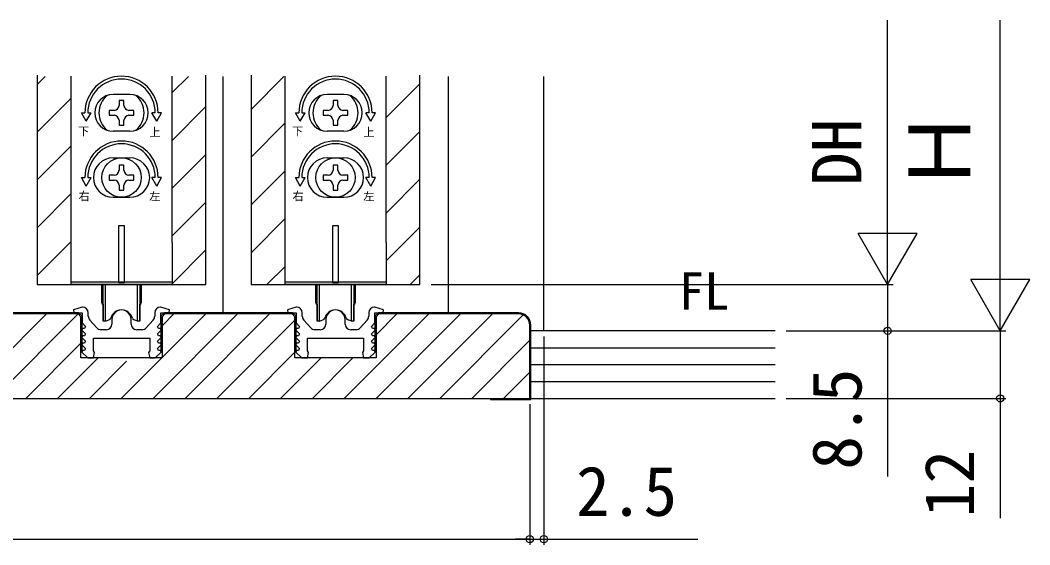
# Model space of a CAD drawing. Units: millimetres, scale not verified. Extents: x -525 to 525, y -783 to 779.
# Drawn here: x 158.4 to 337.7, y 129.6 to 222.7 of the extents above; entities that cross this region are included whole.
import ezdxf
from ezdxf.enums import TextEntityAlignment as Align

# ---------------------------------------------------------------- set-up
doc = ezdxf.new("R2010")
doc.units = ezdxf.units.MM
doc.header["$LTSCALE"] = 4
for name, color, linetype in [('0-2_USER1', 3, 'Continuous'), ('0-3_YKK_11', 7, 'Continuous'), ('0-5_YKK_12', 2, 'Continuous'), ('0-6_YKK_13', 4, 'Continuous'), ('0-8_YKK_D', 6, 'Continuous'), ('0-A_YSS_K', 3, 'Continuous'), ('0-B_YSS_KE', 3, 'Continuous')]:
    doc.layers.add(name, color=color, linetype=linetype)
doc.styles.add('ＭＳ ゴシック', font='')
doc.styles.get('ＭＳ ゴシック').set_extended_font_data('MS Gothic')

msp = doc.modelspace()

# ---------------------------------------------------------------- linework, layer by layer
at = {"layer": '0-3_YKK_11'}
for p, q in [((170.46, 170.178), (170.46, 170.794)), ((182.26, 170.794), (182.26, 170.178)), ((208.46, 170.178), (208.46, 170.794)), ((220.26, 170.794), (220.26, 170.178)), ((171.962, 168.125), (170.717, 169.509)), ((174.66, 169.594), (174.66, 168.794)), ((178.06, 168.794), (178.06, 169.594)), ((182.004, 169.509), (180.758, 168.125)), ((209.962, 168.125), (208.717, 169.509)), ((212.66, 169.594), (212.66, 168.794)), ((216.06, 168.794), (216.06, 169.594)), ((220.004, 169.509), (218.758, 168.125)), ((173.66, 167.794), (172.706, 167.794)), ((180.015, 167.794), (179.06, 167.794)), ((211.66, 167.794), (210.706, 167.794)), ((218.015, 167.794), (217.06, 167.794))]:
    msp.add_line(p, q, dxfattribs=at)
for points in [[(169.46, 171.794), (169.36, 171.794), (167.828, 171.302), (167.907, 170.794), (169.36, 170.794), (169.36, 168.993), (169.972, 168.382), (169.811, 167.994), (169.448, 167.994), (169.335, 167.719), (169.972, 167.082), (169.811, 166.694), (169.448, 166.694), (169.335, 166.419), (169.972, 165.782), (169.811, 165.394), (169.448, 165.394), (169.335, 165.119), (169.972, 164.482), (169.811, 164.094), (169.448, 164.094), (169.335, 163.82), (170.36, 162.794), (171.36, 162.794), (171.548, 163.757), (171.36, 164.036), (171.36, 166.294)], [(171.36, 166.294), (181.36, 166.294), (181.36, 164.036), (181.173, 163.757), (181.36, 162.794), (182.36, 162.794), (183.386, 163.82), (183.272, 164.094), (182.91, 164.094), (182.749, 164.482), (183.386, 165.119), (183.272, 165.394), (182.91, 165.394), (182.749, 165.782), (183.386, 166.419), (183.272, 166.694), (182.91, 166.694), (182.749, 167.082), (183.386, 167.719), (183.272, 167.994), (182.91, 167.994), (182.749, 168.382), (183.36, 168.993), (183.36, 170.794), (184.813, 170.794), (184.893, 171.302), (183.36, 171.794), (183.26, 171.794)], [(207.46, 171.794), (207.36, 171.794), (205.828, 171.302), (205.907, 170.794), (207.36, 170.794), (207.36, 168.993), (207.972, 168.382), (207.811, 167.994), (207.448, 167.994), (207.335, 167.719), (207.972, 167.082), (207.811, 166.694), (207.448, 166.694), (207.335, 166.419), (207.972, 165.782), (207.811, 165.394), (207.448, 165.394), (207.335, 165.119), (207.972, 164.482), (207.811, 164.094), (207.448, 164.094), (207.335, 163.82), (208.36, 162.794), (209.36, 162.794), (209.548, 163.757), (209.36, 164.036), (209.36, 166.294)], [(209.36, 166.294), (219.36, 166.294), (219.36, 164.036), (219.173, 163.757), (219.36, 162.794), (220.36, 162.794), (221.386, 163.82), (221.272, 164.094), (220.91, 164.094), (220.749, 164.482), (221.386, 165.119), (221.272, 165.394), (220.91, 165.394), (220.749, 165.782), (221.386, 166.419), (221.272, 166.694), (220.91, 166.694), (220.749, 167.082), (221.386, 167.719), (221.272, 167.994), (220.91, 167.994), (220.749, 168.382), (221.36, 168.993), (221.36, 170.794), (222.813, 170.794), (222.893, 171.302), (221.36, 171.794), (221.26, 171.794)]]:
    msp.add_lwpolyline(points, dxfattribs=at)
for centre, radius, start, end in [((169.46, 170.794), 1, 0.00001, 89.99999), ((176.36, 169.594), 1.7, 359.99999, 180.00001), ((183.26, 170.794), 1, 90.00001, 179.99999), ((207.46, 170.794), 1, 0.00001, 89.99999), ((214.36, 169.594), 1.7, 359.99999, 180.00001), ((221.26, 170.794), 1, 90.00001, 179.99999), ((171.46, 170.178), 1, 180.00001, 221.98721), ((173.66, 168.794), 1, 270.00001, 359.99999), ((179.06, 168.794), 1, 180.00001, 269.99999), ((181.26, 170.178), 1, 318.01279, 359.99999), ((209.46, 170.178), 1, 180.00001, 221.98721), ((211.66, 168.794), 1, 270.00001, 359.99999), ((217.06, 168.794), 1, 180.00001, 269.99999), ((219.26, 170.178), 1, 318.01279, 359.99999), ((172.706, 168.794), 1, 221.98723, 270.00001), ((180.015, 168.794), 1, 269.99999, 318.01277), ((210.706, 168.794), 1, 221.98723, 270.00001), ((218.015, 168.794), 1, 269.99999, 318.01277)]:
    msp.add_arc(centre, radius, start, end, dxfattribs=at)
at = {"layer": '0-5_YKK_12'}
for p, q in [((161.36, 212.963), (161.36, 175.797)), ((161.36, 211.346), (162.777, 212.763)), ((185.36, 209.89), (188.233, 212.763)), ((194.36, 212.763), (194.36, 170.597)), ((199.36, 212.963), (199.36, 175.797)), ((199.36, 206.92), (205.204, 212.763)), ((234.36, 212.763), (234.36, 170.597)), ((251.36, 167.594), (251.36, 212.763)), ((223.36, 205.464), (229.36, 211.464)), ((161.36, 202.861), (167.36, 208.861)), ((185.36, 201.405), (191.36, 207.405)), ((199.36, 198.435), (205.36, 204.435)), ((223.36, 196.979), (229.36, 202.979)), ((161.36, 194.376), (167.36, 200.376)), ((185.36, 192.92), (191.36, 198.92)), ((199.36, 189.949), (205.36, 195.949)), ((223.36, 188.493), (229.36, 194.493)), ((161.36, 185.89), (167.36, 191.89)), ((185.36, 184.435), (191.36, 190.435)), ((199.36, 181.464), (205.36, 187.464)), ((223.36, 180.008), (229.36, 186.008)), ((161.36, 177.405), (167.36, 183.405)), ((185.36, 175.949), (191.36, 181.949)), ((202.179, 175.797), (205.36, 178.979)), ((227.635, 175.797), (229.36, 177.523))]:
    msp.add_line(p, q, dxfattribs=at)
for points in [[(161.36, 175.797), (191.36, 175.797), (191.36, 212.963)], [(199.36, 175.797), (229.36, 175.797), (229.36, 212.963)]]:
    msp.add_lwpolyline(points, dxfattribs=at)
at = {"layer": '0-6_YKK_13'}
for p, q in [((167.36, 212.797), (167.36, 183.297)), ((185.36, 183.297), (185.36, 212.797)), ((205.36, 212.797), (205.36, 183.297)), ((223.36, 183.297), (223.36, 212.797)), ((177.86, 209.547), (174.86, 209.547)), ((175.92, 208.497), (175.92, 207.617)), ((176.8, 208.497), (175.92, 208.497)), ((176.8, 207.617), (176.8, 208.497)), ((215.86, 209.547), (212.86, 209.547)), ((213.92, 208.497), (213.92, 207.617)), ((214.8, 208.497), (213.92, 208.497)), ((214.8, 207.617), (214.8, 208.497)), ((169.244, 206.297), (169.86, 206.297)), ((170.11, 204.797), (169.244, 206.297)), ((170.11, 204.797), (170.976, 206.297)), ((170.36, 206.297), (170.976, 206.297)), ((175.04, 206.737), (174.16, 206.737)), ((174.16, 206.737), (174.16, 205.857)), ((178.56, 206.737), (177.68, 206.737)), ((178.56, 205.857), (178.56, 206.737)), ((182.36, 206.297), (181.744, 206.297)), ((182.61, 204.797), (181.744, 206.297)), ((207.244, 206.297), (207.86, 206.297)), ((208.11, 204.797), (207.244, 206.297)), ((208.11, 204.797), (208.976, 206.297)), ((208.36, 206.297), (208.976, 206.297)), ((213.04, 206.737), (212.16, 206.737)), ((212.16, 206.737), (212.16, 205.857)), ((216.56, 206.737), (215.68, 206.737)), ((216.56, 205.857), (216.56, 206.737)), ((220.36, 206.297), (219.744, 206.297)), ((220.61, 204.797), (219.744, 206.297)), ((174.16, 205.857), (175.04, 205.857)), ((175.92, 204.977), (175.92, 204.097)), ((176.8, 204.097), (176.8, 204.977)), ((177.68, 205.857), (178.56, 205.857)), ((212.16, 205.857), (213.04, 205.857)), ((213.92, 204.977), (213.92, 204.097)), ((214.8, 204.097), (214.8, 204.977)), ((215.68, 205.857), (216.56, 205.857)), ((177.86, 203.047), (174.86, 203.047)), ((175.92, 204.097), (176.8, 204.097)), ((215.86, 203.047), (212.86, 203.047)), ((213.92, 204.097), (214.8, 204.097)), ((174.86, 198.297), (177.86, 198.297)), ((212.86, 198.297), (215.86, 198.297)), ((175.92, 196.997), (175.92, 196.117)), ((176.8, 196.997), (175.92, 196.997)), ((176.8, 196.117), (176.8, 196.997)), ((213.92, 196.997), (213.92, 196.117)), ((214.8, 196.997), (213.92, 196.997)), ((214.8, 196.117), (214.8, 196.997)), ((169.244, 194.797), (169.86, 194.797)), ((170.11, 193.297), (169.244, 194.797)), ((170.11, 193.297), (170.976, 194.797)), ((170.36, 194.797), (170.976, 194.797)), ((175.04, 195.237), (174.16, 195.237)), ((174.16, 195.237), (174.16, 194.357)), ((174.16, 194.357), (175.04, 194.357)), ((178.56, 195.237), (177.68, 195.237)), ((177.68, 194.357), (178.56, 194.357)), ((178.56, 194.357), (178.56, 195.237)), ((182.61, 193.297), (181.744, 194.797)), ((182.36, 194.797), (181.744, 194.797)), ((182.61, 193.297), (183.476, 194.797)), ((183.476, 194.797), (182.86, 194.797)), ((207.244, 194.797), (207.86, 194.797)), ((208.11, 193.297), (207.244, 194.797)), ((208.11, 193.297), (208.976, 194.797)), ((208.36, 194.797), (208.976, 194.797)), ((213.04, 195.237), (212.16, 195.237)), ((212.16, 195.237), (212.16, 194.357)), ((212.16, 194.357), (213.04, 194.357)), ((216.56, 195.237), (215.68, 195.237)), ((215.68, 194.357), (216.56, 194.357)), ((216.56, 194.357), (216.56, 195.237)), ((220.61, 193.297), (219.744, 194.797)), ((220.36, 194.797), (219.744, 194.797)), ((220.61, 193.297), (221.476, 194.797)), ((221.476, 194.797), (220.86, 194.797)), ((175.92, 193.477), (175.92, 192.597)), ((175.92, 192.597), (176.8, 192.597)), ((176.8, 192.597), (176.8, 193.477)), ((213.92, 193.477), (213.92, 192.597)), ((213.92, 192.597), (214.8, 192.597)), ((214.8, 192.597), (214.8, 193.477)), ((174.86, 191.297), (177.86, 191.297)), ((212.86, 191.297), (215.86, 191.297)), ((175.86, 186.297), (176.86, 186.297)), ((175.86, 176.097), (175.86, 186.297)), ((176.86, 186.297), (176.86, 176.097)), ((213.86, 186.297), (214.86, 186.297)), ((213.86, 176.097), (213.86, 186.297)), ((214.86, 186.297), (214.86, 176.097)), ((167.36, 183.297), (167.36, 175.797)), ((205.36, 183.297), (205.36, 175.797)), ((167.36, 176.297), (185.36, 176.297)), ((172.86, 172.549), (172.86, 175.797)), ((173.11, 169.297), (173.11, 175.797)), ((173.51, 169.297), (173.51, 175.797)), ((176.86, 176.097), (175.86, 176.097)), ((179.21, 169.297), (179.21, 175.797)), ((179.86, 175.797), (179.86, 172.549)), ((205.36, 176.297), (223.36, 176.297)), ((210.86, 172.549), (210.86, 175.797)), ((211.11, 169.297), (211.11, 175.797)), ((211.51, 169.297), (211.51, 175.797)), ((214.86, 176.097), (213.86, 176.097)), ((217.21, 169.297), (217.21, 175.797)), ((217.86, 175.797), (217.86, 172.549)), ((173.108, 172.253), (173.11, 172.253)), ((173.11, 172.297), (173.11, 169.297)), ((179.61, 169.297), (179.61, 172.297)), ((179.61, 172.253), (179.612, 172.253)), ((211.108, 172.253), (211.11, 172.253)), ((211.11, 172.297), (211.11, 169.297)), ((217.61, 169.297), (217.61, 172.297)), ((217.61, 172.253), (217.612, 172.253)), ((173.51, 169.297), (173.11, 169.297)), ((173.51, 169.297), (174.13, 169.523)), ((179.21, 169.297), (178.591, 169.523)), ((211.51, 169.297), (211.11, 169.297)), ((211.51, 169.297), (212.13, 169.523)), ((217.21, 169.297), (216.591, 169.523))]:
    msp.add_line(p, q, dxfattribs=at)
for points in [[(182.61, 204.797), (183.476, 206.297), (182.86, 206.297)], [(220.61, 204.797), (221.476, 206.297), (220.86, 206.297)], [(185.36, 183.297), (185.36, 175.797), (167.36, 175.797)], [(223.36, 183.297), (223.36, 175.797), (205.36, 175.797)], [(179.61, 175.797), (179.61, 169.297), (179.21, 169.297)], [(217.61, 175.797), (217.61, 169.297), (217.21, 169.297)]]:
    msp.add_lwpolyline(points, dxfattribs=at)
for centre in [(176.36, 194.797), (214.36, 194.797)]:
    msp.add_circle(centre, 3.5, dxfattribs=at)
for centre, radius, start, end in [((176.36, 206.297), 6.5, 0, 180), ((176.36, 206.297), 6, 0, 180), ((214.36, 206.297), 6.5, 0, 180), ((214.36, 206.297), 6, 0, 180), ((174.86, 206.297), 3.25, 90, 270), ((176.36, 206.297), 4, 129.83844, 230.16156), ((177.86, 206.297), 3.25, 270, 90), ((176.36, 206.297), 4, 309.83844, 50.16156), ((212.86, 206.297), 3.25, 90, 270), ((214.36, 206.297), 4, 129.83844, 230.16156), ((215.86, 206.297), 3.25, 270, 90), ((214.36, 206.297), 4, 309.83844, 50.16156), ((175.04, 207.617), 0.88, 270, 0), ((177.68, 207.617), 0.88, 180, 270), ((213.04, 207.617), 0.88, 270, 0), ((215.68, 207.617), 0.88, 180, 270), ((175.04, 204.977), 0.88, 0, 90), ((177.68, 204.977), 0.88, 90, 180), ((213.04, 204.977), 0.88, 0, 90), ((215.68, 204.977), 0.88, 90, 180), ((176.36, 194.797), 6.5, 0, 180), ((214.36, 194.797), 6.5, 0, 180), ((176.36, 194.797), 6, 0, 180), ((214.36, 194.797), 6, 0, 180), ((174.86, 194.797), 3.5, 90, 270), ((177.86, 194.797), 3.5, 270, 90), ((212.86, 194.797), 3.5, 90, 270), ((215.86, 194.797), 3.5, 270, 90), ((175.04, 196.117), 0.88, 270, 0), ((177.68, 196.117), 0.88, 180, 270), ((213.04, 196.117), 0.88, 270, 0), ((215.68, 196.117), 0.88, 180, 270), ((175.04, 193.477), 0.88, 0, 90), ((177.68, 193.477), 0.88, 90, 180), ((213.04, 193.477), 0.88, 0, 90), ((215.68, 193.477), 0.88, 90, 180), ((173.16, 172.549), 0.3, 180, 260), ((179.56, 172.549), 0.3, 280, 0), ((211.16, 172.549), 0.3, 180, 260), ((217.56, 172.549), 0.3, 280, 0), ((176.36, 169.297), 2, 16.15012, 163.84988), ((214.36, 169.297), 2, 16.15012, 163.84988), ((173.959, 169.993), 0.5, 290, 343.84988), ((178.762, 169.993), 0.5, 196.15012, 250), ((211.959, 169.993), 0.5, 290, 343.84988), ((216.762, 169.993), 0.5, 196.15012, 250)]:
    msp.add_arc(centre, radius, start, end, dxfattribs=at)
at = {"layer": '0-8_YKK_D'}
for p, q in [((312.41, 186.297), (312.41, 222.748)), ((332.41, 178.097), (332.41, 222.748)), ((312.41, 175.797), (312.41, 193.984)), ((312.41, 175.797), (307.16, 184.89)), ((317.66, 184.89), (307.16, 184.89)), ((312.41, 175.797), (317.66, 184.89)), ((332.41, 167.597), (332.41, 185.784)), ((231.36, 175.797), (313.41, 175.797)), ((282.91, 175.797), (313.41, 175.797)), ((332.41, 167.597), (327.16, 176.69)), ((337.66, 176.69), (327.16, 176.69)), ((332.41, 167.597), (337.66, 176.69)), ((294.41, 167.597), (333.41, 167.597)), ((294.41, 167.597), (313.41, 167.597)), ((294.41, 167.597), (333.41, 167.597)), ((251.36, 166.594), (251.36, 129.597)), ((248.86, 154.597), (248.86, 129.597)), ((248.86, 154.597), (248.86, 129.597)), ((294.41, 155.597), (333.41, 155.597)), ((43.86, 130.597), (248.86, 130.597)), ((248.86, 130.597), (246.31, 130.597)), ((248.86, 130.597), (251.36, 130.597)), ((251.36, 130.597), (278.688, 130.597))]:
    msp.add_line(p, q, dxfattribs=at)
for points in [[(312.41, 175.797), (312.41, 167.597), (312.41, 141.752)], [(332.41, 167.597), (332.41, 155.597), (332.41, 134.32)]]:
    msp.add_lwpolyline(points, dxfattribs=at)
for centre in [(312.41, 167.597), (332.41, 155.597), (248.86, 130.597), (248.86, 130.597), (251.36, 130.597)]:
    msp.add_circle(centre, 0.637, dxfattribs=at)
at = {"layer": '0-A_YSS_K'}
for p, q in [((148.038, 155.597), (163.038, 170.597)), ((153.695, 155.597), (168.677, 170.58)), ((181.979, 155.597), (196.979, 170.597)), ((183.56, 168.492), (185.665, 170.597)), ((183.56, 162.836), (191.322, 170.597)), ((187.636, 155.597), (202.636, 170.597)), ((215.92, 155.597), (230.92, 170.597)), ((221.56, 166.894), (225.263, 170.597)), ((221.577, 155.597), (236.577, 170.597)), ((227.234, 155.597), (242.234, 170.597)), ((232.89, 155.597), (247.704, 170.411)), ((193.292, 155.597), (207.16, 169.465)), ((292.41, 167.597), (248.86, 167.597)), ((159.351, 155.597), (169.16, 165.406)), ((238.547, 155.597), (248.86, 165.91)), ((198.949, 155.597), (207.16, 163.808)), ((248.86, 164.597), (292.41, 164.597)), ((165.008, 155.597), (172.208, 162.797)), ((170.665, 155.597), (177.265, 162.197)), ((176.322, 155.597), (183.522, 162.797)), ((204.606, 155.597), (211.806, 162.797)), ((210.263, 155.597), (217.463, 162.797)), ((248.86, 161.597), (292.41, 161.597)), ((244.204, 155.597), (248.86, 160.253)), ((248.86, 158.597), (292.41, 158.597)), ((21.439, 155.597), (292.41, 155.597))]:
    msp.add_line(p, q, dxfattribs=at)
at = {"layer": '0-B_YSS_KE'}
msp.add_line((248.86, 155.597), (248.86, 168.597), dxfattribs=at)
for points in [[(169.16, 163.897), (169.36, 163.897), (169.36, 170.18), (168.743, 170.797), (145.977, 170.797), (145.36, 170.18), (145.36, 163.897), (145.56, 163.897)], [(246.86, 170.597), (222.06, 170.597), (221.56, 170.097), (221.56, 163.897), (221.56, 162.797), (207.16, 162.797), (207.16, 163.897), (207.16, 170.097), (206.66, 170.597), (184.06, 170.597), (183.56, 170.097), (183.56, 163.897), (183.56, 162.797), (169.16, 162.797), (169.16, 163.897), (169.16, 170.097), (168.66, 170.597), (146.06, 170.597)], [(207.16, 163.897), (207.36, 163.897), (207.36, 170.18), (206.743, 170.797), (183.977, 170.797), (183.36, 170.18), (183.36, 163.897), (183.56, 163.897)], [(246.86, 170.797), (221.977, 170.797), (221.36, 170.18), (221.36, 163.897), (221.56, 163.897)], [(43.86, 168.597), (43.86, 155.597), (50.86, 155.597), (241.86, 155.597), (248.86, 155.597)], [(241.86, 155.597), (241.86, 155.397), (249.06, 155.397), (249.06, 168.597)]]:
    msp.add_lwpolyline(points, dxfattribs=at)
for radius in [2.2, 2]:
    msp.add_arc((246.86, 168.597), radius, 0, 90, dxfattribs=at)

# ---------------------------------------------------------------- texts
at = {"layer": '0-2_USER1', "style": 'ＭＳ ゴシック'}
msp.add_text('FL', height=6.598, dxfattribs=at).set_placement((275.337, 169.396), align=Align.BOTTOM_LEFT)
at = {"layer": '0-6_YKK_13', "style": 'ＭＳ ゴシック'}
for s, p in [('下', (168.628, 201.845)), ('上', (181.301, 201.686)), ('下', (206.628, 201.845)), ('上', (219.301, 201.686)), ('右', (168.731, 190.322)), ('左', (181.278, 190.288)), ('右', (206.731, 190.322)), ('左', (219.278, 190.288))]:
    msp.add_text(s, height=1.466, dxfattribs=at).set_placement(p, align=Align.BOTTOM_LEFT)
at = {"layer": '0-8_YKK_D', "style": 'ＭＳ ゴシック'}
for s, height, p in [('DH', 8.798, (310.41, 193.307)), ('Ｈ', 11, (330.41, 192.07)), ('8.5', 8.798, (310.41, 142.934)), ('12', 8.798, (330.41, 134.479))]:
    msp.add_text(s, height=height, rotation=90, dxfattribs=at).set_placement(p, align=Align.BOTTOM_LEFT)
msp.add_text('2.5', height=8.798, dxfattribs=at).set_placement((257.074, 132.097), align=Align.BOTTOM_LEFT)

doc.saveas('drawing.dxf')
